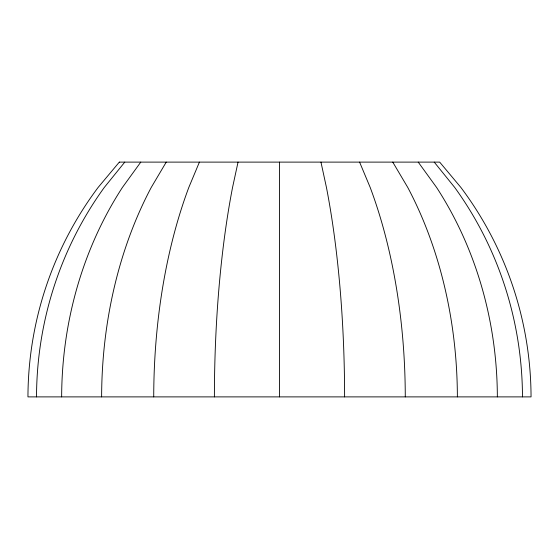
<?xml version="1.0" encoding="UTF-8"?>
<svg xmlns="http://www.w3.org/2000/svg" width="559" height="559" viewBox="0 0 559 559"><rect width="100%" height="100%" fill="white"/><g stroke="black" fill="none" stroke-linecap="round" stroke-linejoin="round"><path stroke-width="0.84" d="M238.043 162.11L232.551 187.468A350.745 90.782 90 0 0 214.397 396.89M199.409 162.11L188.802 187.468A350.745 175.372 -90 0 0 153.725 396.89M166.24 162.11L151.23 187.468A350.745 248.014 -90 0 0 101.626 396.89M140.784 162.11L122.4 187.468A350.745 303.754 90 0 0 61.651 396.89M124.783 162.11L104.281 187.468A350.745 338.796 -90 0 0 36.524 396.89M434.217 162.11L454.719 187.468A350.745 338.796 -90 0 1 522.476 396.89M418.216 162.11L436.6 187.468A350.745 303.754 90 0 1 497.349 396.89M392.76 162.11L407.77 187.468A350.745 248.014 -90 0 1 457.374 396.89M359.591 162.11L370.198 187.468A350.745 175.372 90 0 1 405.275 396.89M320.957 162.11L326.449 187.468A350.745 90.782 90 0 1 344.603 396.89M279.5 162.11L279.5 396.89M119.326 162.11L98.098 187.468A350.745 350.745 0 0 0 27.95 396.89L531.05 396.89A350.745 350.745 0 0 0 460.902 187.468L439.674 162.11L119.326 162.11"/></g></svg>
